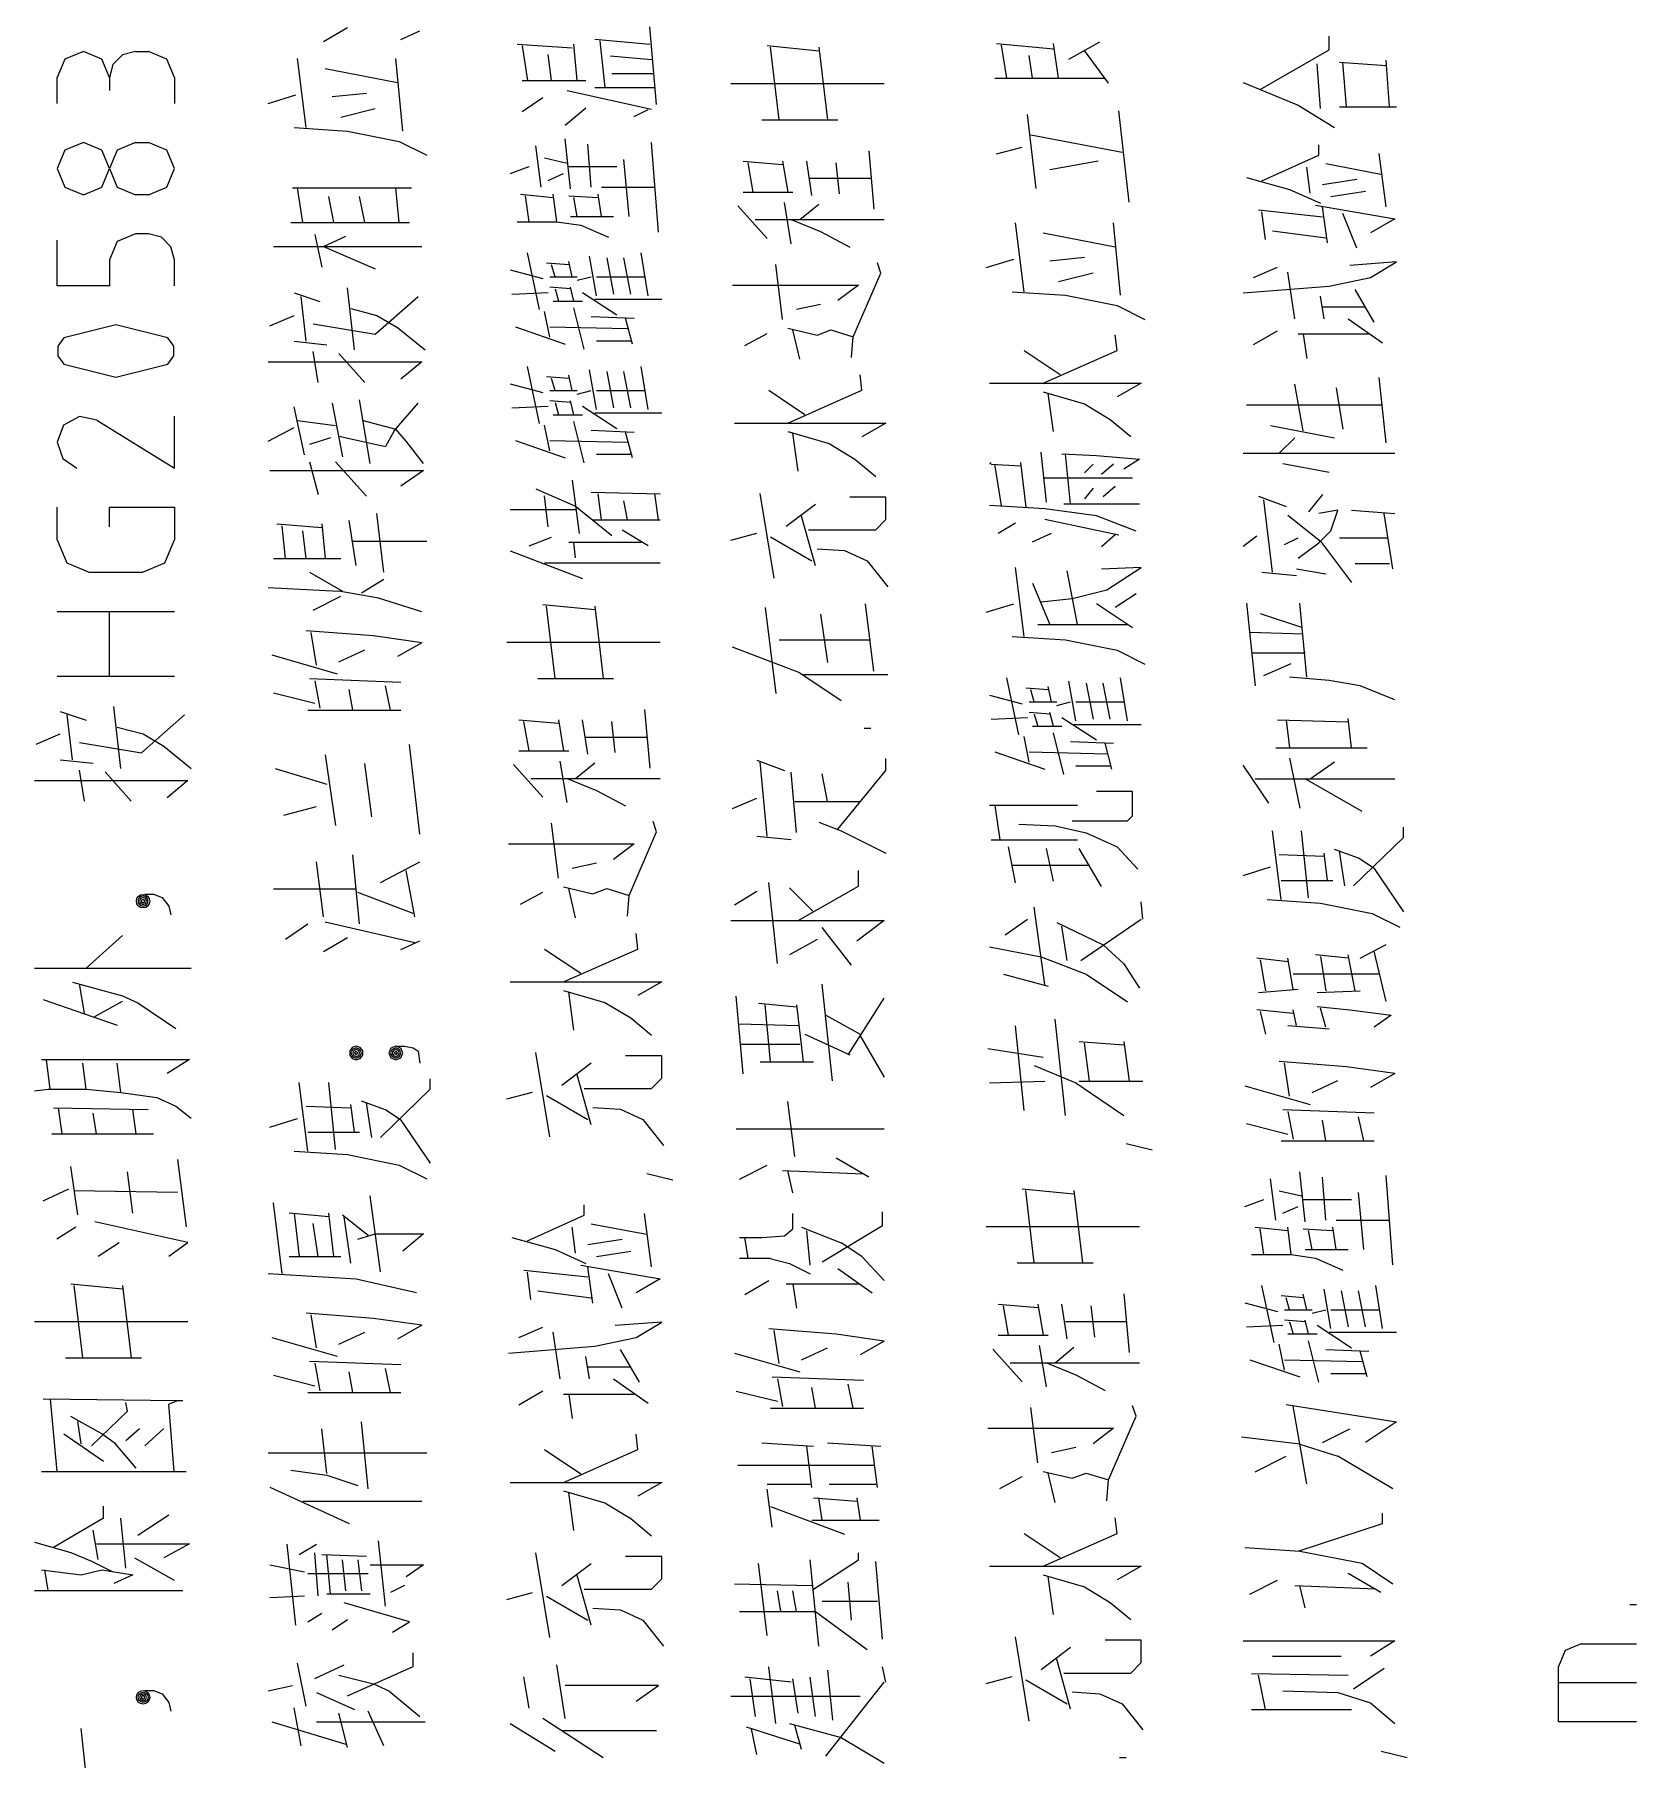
# Model space of a CAD drawing. Header units: millimetres. Extents: x 0 to 829, y 0 to 586.
# Drawn here: x 328.01 to 371.33, y 440.93 to 487.57 of the extents above; entities that cross this region are included whole.
import ezdxf

# ---------------------------------------------------------------- set-up
doc = ezdxf.new("R2010")
doc.units = ezdxf.units.MM

msp = doc.modelspace()

# ---------------------------------------------------------------- linework, layer by layer
at = {"color": 0, "lineweight": 0}
for points in [[(335.823278, 487.387194), (336.475917, 487.761139)], [(337.918778, 487.436583), (338.433833, 487.669417)], [(344.833222, 485.67975), (344.64625, 487.778778)], [(363.022444, 487.157889), (363.022444, 487.528306)], [(330.034194, 486.41), (329.829583, 486.907417), (329.332167, 487.115556), (328.831222, 486.907417), (328.626611, 486.41)], [(330.73975, 487.115556), (330.386972, 487.020306), (330.129444, 486.762778), (330.034194, 486.41)], [(330.73975, 487.115556), (331.092528, 487.115556)], [(331.794556, 486.41), (331.589944, 486.907417), (331.092528, 487.115556)], [(341.0585, 487.313111), (342.55075, 487.217861)], [(341.199611, 487.263722), (341.337194, 486.332389)], [(341.989833, 486.332389), (341.898111, 487.030889)], [(342.688333, 486.332389), (342.596611, 487.313111)], [(343.157528, 487.450694), (344.64625, 487.313111)], [(343.295111, 487.404833), (343.436222, 486.145417)], [(344.692111, 486.893306), (343.573806, 486.985028)], [(347.82125, 487.274306), (349.21825, 487.136722)], [(348.145806, 485.270528), (347.912972, 487.228444)], [(349.21825, 487.228444), (349.451083, 485.270528)], [(354.023083, 487.327222), (355.561194, 487.186111)], [(354.301778, 486.395889), (354.160667, 487.281361)], [(355.000278, 486.395889), (354.908556, 487.002667)], [(355.698778, 486.395889), (355.561194, 487.327222)], [(355.981, 486.907417), (356.817083, 487.373083)], [(357.053444, 486.254778), (356.400806, 487.14025)], [(361.15625, 486.085444), (363.022444, 487.157889)], [(335.357611, 485.058861), (335.124778, 486.921528)], [(337.827056, 486.268889), (335.869139, 486.642833)], [(337.968167, 484.963611), (337.781194, 486.921528)], [(343.623194, 486.519361), (344.7415, 486.519361)], [(362.789611, 485.570389), (362.694361, 486.783944)], [(363.301139, 486.829806), (364.560556, 486.738083)], [(363.488111, 485.619778), (363.392861, 486.829806)], [(364.652278, 485.619778), (364.560556, 486.875667)], [(328.626611, 485.707972), (328.626611, 486.41)], [(330.034194, 486.41), (330.034194, 486.057222)], [(331.794556, 486.41), (331.794556, 485.707972)], [(341.199611, 486.332389), (342.921167, 486.332389)], [(344.692111, 485.542167), (342.409639, 486.053694)], [(343.157528, 486.145417), (344.787361, 486.145417)], [(346.840528, 486.25125), (350.989194, 486.25125)], [(353.977222, 486.395889), (356.958194, 486.395889)], [(360.690583, 486.272417), (362.182833, 485.665639)], [(334.331028, 485.7115), (335.078917, 485.944333)], [(336.056111, 485.898472), (336.987444, 485.990194)], [(341.199611, 485.492778), (341.757, 485.866722)], [(342.363778, 485.122361), (342.921167, 485.588028)], [(362.182833, 485.665639), (363.160028, 485.058861)], [(363.301139, 485.619778), (364.83925, 485.619778)], [(364.560556, 485.619778), (364.652278, 485.619778)], [(336.288944, 485.337556), (337.220278, 485.570389)], [(344.226444, 485.355194), (344.600389, 485.542167)], [(347.680139, 485.270528), (349.729778, 485.270528)], [(355.095528, 483.411389), (354.862694, 485.415167)], [(357.610833, 483.040972), (357.332139, 485.510417)], [(335.029528, 485.058861), (336.475917, 484.963611), (337.872917, 484.684917), (338.620806, 484.3145)], [(342.504889, 483.397278), (342.363778, 484.748417)], [(344.879083, 482.233111), (344.692111, 484.656694)], [(354.954417, 484.857778), (357.423861, 484.392111)], [(330.73975, 484.649639), (330.242333, 484.445028), (330.034194, 483.947611), (330.242333, 483.446667), (330.73975, 483.242056)], [(330.73975, 484.649639), (331.092528, 484.649639)], [(331.092528, 483.242056), (331.589944, 483.446667), (331.794556, 483.947611), (331.589944, 484.445028), (331.092528, 484.649639)], [(341.711139, 483.443139), (341.570028, 484.561444)], [(341.802861, 484.236889), (342.409639, 484.095778)], [(343.062278, 483.443139), (342.970556, 484.607306)], [(344.088861, 482.652917), (343.94775, 484.191028)], [(350.569389, 484.430917), (350.7105, 482.846944)], [(354.023083, 484.34625), (354.721583, 484.529694)], [(361.202111, 483.616), (362.740222, 484.3145), (362.740222, 484.593194)], [(364.560556, 482.913972), (364.373583, 484.360361)], [(340.871528, 483.817083), (341.386583, 484.004056)], [(341.898111, 483.630111), (342.317917, 483.817083)], [(342.4555, 484.004056), (343.760778, 484.004056)], [(347.168611, 484.152222), (348.241056, 484.0605)], [(347.447306, 483.312611), (347.306194, 484.106361)], [(348.241056, 484.152222), (348.378639, 483.312611)], [(349.031278, 483.220889), (348.893694, 484.152222)], [(349.779167, 483.26675), (349.683917, 484.106361)], [(355.465944, 483.926444), (356.771222, 484.159278)], [(362.507389, 483.287917), (362.415667, 483.986417)], [(362.927194, 484.081667), (364.419444, 483.799444)], [(334.983667, 483.429028), (338.201, 483.429028)], [(335.262361, 482.494167), (335.124778, 483.429028)], [(337.872917, 482.494167), (337.781194, 483.429028)], [(341.15375, 483.256167), (342.035694, 483.164444)], [(342.130944, 482.511806), (342.035694, 483.256167)], [(343.340972, 482.652917), (343.24925, 483.256167)], [(343.340972, 483.443139), (344.787361, 483.443139)], [(347.168611, 483.312611), (348.51975, 483.312611)], [(348.985417, 483.686556), (350.61525, 483.686556)], [(360.785833, 483.707722), (361.95, 483.383167), (362.789611, 483.009222)], [(362.835472, 483.52075), (363.766806, 483.661861)], [(363.068306, 483.196194), (363.999639, 483.333778)], [(331.092528, 483.242056), (330.73975, 483.242056)], [(336.101972, 482.494167), (335.964389, 483.192667)], [(336.941583, 482.494167), (336.800472, 483.192667)], [(341.386583, 482.511806), (341.291333, 483.210306)], [(342.4555, 483.210306), (343.24925, 483.164444)], [(342.688333, 482.652917), (342.596611, 483.164444)], [(347.0275, 482.942194), (347.82125, 482.056722)], [(348.473889, 481.915611), (348.286917, 483.033917)], [(348.706722, 482.56825), (349.21825, 482.988056)], [(362.835472, 482.635278), (361.110389, 482.82225)], [(362.6485, 482.963361), (364.793389, 482.589417), (364.14075, 482.215472)], [(362.973056, 481.936778), (362.835472, 482.913972)], [(334.937806, 482.494167), (338.151611, 482.494167)], [(341.0585, 482.511806), (342.130944, 482.511806), (342.783583, 482.420083), (343.527944, 482.092)], [(342.504889, 482.652917), (343.669056, 482.652917)], [(347.493167, 482.56825), (350.989194, 482.56825)], [(348.473889, 482.56825), (349.264111, 482.243694), (350.057861, 481.823889)], [(354.767444, 480.617389), (354.534611, 482.480056)], [(357.378, 480.522139), (357.191028, 482.480056)], [(361.297361, 482.0285), (361.202111, 482.776389)], [(363.766806, 481.795667), (363.392861, 482.730528)], [(330.034194, 481.481694), (330.034194, 480.776139), (328.626611, 480.776139), (328.626611, 482.010861)], [(330.73975, 482.183722), (330.242333, 481.979111), (330.034194, 481.481694)], [(331.092528, 482.183722), (330.73975, 482.183722)], [(331.794556, 481.481694), (331.699306, 481.834472), (331.441778, 482.092), (331.092528, 482.183722)], [(335.590444, 482.169611), (335.777417, 481.284139)], [(335.823278, 481.841528), (336.430056, 482.12375)], [(357.236889, 481.827417), (355.2825, 482.201361)], [(361.484333, 482.261333), (362.927194, 482.077889)], [(331.794556, 480.776139), (331.794556, 481.481694)], [(334.472139, 481.841528), (338.479694, 481.841528)], [(335.823278, 481.841528), (337.220278, 481.238278)], [(341.665278, 480.134083), (341.337194, 481.672194)], [(342.4555, 481.347639), (341.85225, 481.3935)], [(342.55075, 481.019556), (342.4555, 481.439361)], [(343.203389, 480.508028), (343.016417, 481.580472)], [(343.482083, 481.534611), (343.669056, 480.553889)], [(344.134722, 480.553889), (343.94775, 481.534611)], [(344.600389, 480.508028), (344.413417, 481.672194)], [(350.897472, 481.121861), (350.802222, 481.404083)], [(353.744389, 481.270028), (354.48875, 481.502861)], [(355.465944, 481.457), (356.400806, 481.548722)], [(360.690583, 480.585639), (363.022444, 480.772611), (364.14075, 481.005444), (364.83925, 481.42525), (363.579833, 481.33)], [(340.871528, 481.206528), (341.757, 480.973694)], [(341.943972, 481.019556), (342.688333, 481.019556)], [(342.085083, 481.019556), (341.989833, 481.347639)], [(342.688333, 480.927833), (343.062278, 481.019556)], [(343.203389, 481.019556), (344.508667, 481.019556)], [(348.241056, 479.865972), (348.054083, 481.358222)], [(350.103722, 478.839389), (350.149583, 479.400306), (350.897472, 481.121861)], [(355.698778, 480.896083), (356.633639, 481.128917)], [(360.969278, 481.005444), (361.621917, 481.284139)], [(362.087583, 479.887139), (361.904139, 481.143028)], [(335.029528, 480.585639), (335.728028, 480.352806)], [(335.357611, 479.280361), (335.2165, 480.490389)], [(335.544583, 479.746028), (337.220278, 479.467333), (338.384444, 480.490389)], [(336.662889, 479.047528), (336.475917, 480.723222)], [(340.917389, 480.553889), (341.898111, 480.59975)], [(342.504889, 480.695), (341.943972, 480.740861)], [(342.085083, 480.695), (342.176806, 480.366917)], [(342.596611, 480.366917), (342.504889, 480.740861)], [(342.829444, 480.59975), (343.760778, 479.9965)], [(346.886389, 480.797306), (350.290694, 480.797306), (349.729778, 480.3775)], [(354.442889, 480.617389), (355.88575, 480.522139), (357.286278, 480.243444), (358.030639, 479.8695)], [(362.881333, 479.887139), (362.789611, 480.493917)], [(364.232472, 479.791889), (363.720944, 480.677361)], [(336.567639, 480.165833), (337.266139, 479.978861), (337.827056, 479.654306), (338.571417, 479.047528)], [(341.943972, 479.389722), (341.802861, 480.088222)], [(342.035694, 480.366917), (342.829444, 480.366917)], [(342.875306, 479.061639), (342.596611, 480.179944)], [(343.157528, 480.416306), (344.974333, 480.416306)], [(348.611472, 480.144667), (349.264111, 480.285778)], [(362.835472, 480.211694), (363.999639, 480.211694)], [(331.618167, 479.368556), (330.210583, 479.724861), (328.803, 479.368556)], [(334.376889, 479.700167), (335.029528, 479.978861)], [(341.012639, 479.668417), (342.363778, 479.20275)], [(341.943972, 479.668417), (344.043, 479.622556)], [(343.062278, 479.947111), (344.226444, 479.90125)], [(344.180583, 479.20275), (343.993611, 479.90125)], [(348.378639, 479.633139), (349.172389, 479.446167), (349.542806, 479.587278), (350.149583, 479.400306)], [(348.706722, 478.793528), (348.51975, 479.587278)], [(360.969278, 479.188639), (361.621917, 479.559056)], [(363.533972, 479.887139), (364.465306, 479.2345)], [(328.803, 479.368556), (328.64425, 479.149833), (328.64425, 478.881722), (328.803, 478.663)], [(331.618167, 478.663), (331.776917, 478.881722), (331.776917, 479.149833), (331.618167, 479.368556)], [(335.029528, 479.280361), (335.915, 479.185111)], [(343.203389, 479.294472), (344.134722, 479.294472)], [(347.214472, 479.167472), (347.82125, 479.492028)], [(355.2825, 478.147944), (357.286278, 479.033417), (357.236889, 479.449694)], [(364.091361, 479.467333), (362.182833, 479.467333)], [(362.320417, 479.467333), (362.415667, 478.814694)], [(328.803, 478.663), (330.210583, 478.310222), (331.618167, 478.663)], [(334.331028, 478.719444), (338.479694, 478.719444), (337.918778, 478.253778)], [(335.682167, 478.162056), (335.544583, 479.001667)], [(336.941583, 478.162056), (336.243083, 478.952278)], [(341.665278, 477.057861), (341.337194, 478.595972)], [(344.600389, 477.431806), (344.413417, 478.595972)], [(354.767444, 479.033417), (355.748167, 478.380778)], [(340.871528, 478.130306), (341.757, 477.897472)], [(342.4555, 478.271417), (341.85225, 478.317278)], [(342.085083, 477.943333), (341.989833, 478.271417)], [(342.55075, 477.943333), (342.4555, 478.363139)], [(343.203389, 477.431806), (343.016417, 478.50425)], [(343.482083, 478.458389), (343.669056, 477.477667)], [(344.134722, 477.477667), (343.94775, 478.458389)], [(348.378639, 477.068444), (350.382417, 477.953917), (350.336556, 478.373722)], [(353.836111, 478.147944), (357.938917, 478.147944), (357.286278, 477.774)], [(364.560556, 476.532222), (364.373583, 478.303167)], [(337.082694, 475.971306), (336.800472, 477.696389)], [(341.943972, 477.943333), (342.688333, 477.943333)], [(342.504889, 477.618778), (341.943972, 477.664639)], [(342.596611, 477.290694), (342.504889, 477.664639)], [(342.688333, 477.851611), (343.062278, 477.943333)], [(343.203389, 477.943333), (344.508667, 477.943333)], [(347.867111, 477.953917), (348.844306, 477.301278)], [(355.2825, 477.915111), (356.400806, 477.587028), (357.099306, 477.167222), (357.656694, 476.701556)], [(355.561194, 476.842667), (355.420083, 477.865722)], [(362.320417, 476.856778), (362.087583, 478.116194)], [(363.205889, 478.020944), (363.392861, 476.902639)], [(329.699056, 477.149583), (329.222806, 477.248361), (328.795944, 477.012), (328.626611, 476.549861)], [(329.699056, 477.149583), (331.794556, 475.847833), (331.794556, 477.255417)], [(335.31175, 476.204139), (335.029528, 477.509417)], [(336.056111, 477.601139), (336.334806, 476.158278)], [(337.735333, 476.856778), (338.384444, 477.601139)], [(340.917389, 477.477667), (341.898111, 477.523528)], [(342.035694, 477.290694), (342.829444, 477.290694)], [(342.085083, 477.618778), (342.176806, 477.290694)], [(342.829444, 477.523528), (343.760778, 476.920278)], [(343.157528, 477.340083), (344.974333, 477.340083)], [(364.465306, 477.555278), (360.785833, 477.555278)], [(334.331028, 476.578083), (335.029528, 476.9485)], [(335.124778, 477.135472), (336.147833, 476.997889)], [(336.895722, 477.135472), (337.781194, 476.902639)], [(337.735333, 476.856778), (337.498972, 476.436972)], [(338.525556, 475.971306), (338.059889, 476.578083), (337.781194, 476.902639)], [(341.943972, 476.3135), (341.802861, 477.012)], [(342.875306, 475.988944), (342.596611, 477.10725)], [(343.062278, 476.874417), (344.226444, 476.825028)], [(344.180583, 476.126528), (343.993611, 476.825028)], [(346.935778, 477.068444), (351.035056, 477.068444), (350.382417, 476.6945)], [(348.378639, 476.835611), (349.496944, 476.511056), (350.195444, 476.09125), (350.756361, 475.625583)], [(348.657333, 475.763167), (348.51975, 476.78975)], [(361.434944, 476.997889), (363.160028, 476.669806)], [(328.626611, 476.549861), (328.77125, 476.108889), (329.155778, 475.847833)], [(336.01025, 476.669806), (335.449333, 476.482833)], [(336.243083, 476.715667), (337.498972, 476.436972)], [(341.012639, 476.592194), (342.363778, 476.126528)], [(341.943972, 476.592194), (344.043, 476.546333)], [(355.374222, 474.930611), (355.233111, 476.28175)], [(362.087583, 476.669806), (361.671306, 476.25)], [(335.449333, 476.017167), (335.682167, 475.131694)], [(336.987444, 475.085833), (336.147833, 476.017167)], [(343.203389, 476.221778), (344.134722, 476.221778)], [(353.836111, 475.957194), (353.881972, 476.003056)], [(353.881972, 475.957194), (354.675722, 475.907806)], [(354.160667, 474.838889), (353.977222, 475.957194)], [(354.675722, 476.003056), (354.813306, 474.7895)], [(355.794028, 476.235889), (356.725361, 476.190028), (357.889528, 476.094778), (357.469722, 475.816083)], [(356.026861, 474.88475), (355.88575, 476.235889)], [(356.400806, 475.724361), (356.633639, 475.957194)], [(357.191028, 475.957194), (356.866472, 475.674972)], [(360.690583, 476.25), (364.793389, 476.25)], [(361.763028, 475.971306), (363.022444, 475.738472)], [(334.376889, 475.784333), (338.525556, 475.784333), (337.918778, 475.364528)], [(342.55075, 475.51975), (342.737722, 474.076889)], [(355.2825, 475.58325), (357.702556, 475.58325)], [(357.236889, 475.350417), (356.912333, 475.071722)], [(341.570028, 475.286917), (342.642472, 474.82125), (343.623194, 474.031028)], [(341.898111, 474.263861), (341.802861, 475.103472)], [(343.062278, 475.195194), (344.928472, 475.149333)], [(343.340972, 474.450833), (343.24925, 475.149333)], [(344.043, 474.450833), (343.94775, 474.962361)], [(344.879083, 474.450833), (344.787361, 475.149333)], [(348.008222, 472.873917), (347.634278, 475.159917)], [(348.332778, 474.274444), (349.126528, 474.877694)], [(350.756361, 474.179194), (351.035056, 474.457889), (351.035056, 475.064667), (350.057861, 475.064667)], [(355.839889, 474.88475), (357.889528, 474.88475)], [(356.633639, 475.304556), (356.400806, 475.022333)], [(361.110389, 475.085833), (361.85475, 474.807139)], [(361.484333, 473.036194), (361.2515, 474.994111)], [(362.835472, 475.131694), (362.461528, 474.666028)], [(328.626611, 473.911083), (328.626611, 474.7895)], [(330.034194, 474.263861), (330.034194, 474.7895), (331.794556, 474.7895), (331.794556, 473.911083)], [(336.70875, 473.219639), (336.521778, 474.433194)], [(337.453111, 473.036194), (337.266139, 474.620167)], [(340.871528, 474.729528), (342.642472, 474.729528)], [(343.108139, 474.450833), (344.928472, 474.450833)], [(349.126528, 473.202), (348.752583, 474.553139)], [(357.797806, 474.140389), (356.725361, 474.556667), (355.328361, 474.743639), (353.836111, 474.838889)], [(355.328361, 474.464944), (357.332139, 474.045139)], [(361.904139, 474.574306), (362.789611, 473.875806), (363.625694, 472.7575)], [(362.740222, 473.826417), (363.068306, 474.1545), (363.255278, 474.711889), (362.740222, 474.620167)], [(363.625694, 474.711889), (364.793389, 474.620167)], [(364.744, 473.127917), (364.511167, 474.620167)], [(334.563861, 474.341472), (335.777417, 474.246222)], [(334.796694, 473.406611), (334.704972, 474.292083)], [(335.357611, 473.406611), (335.262361, 474.1545)], [(335.777417, 474.341472), (335.869139, 473.406611)], [(341.386583, 473.748806), (341.989833, 473.981639)], [(344.600389, 473.748806), (343.901889, 474.168611)], [(346.840528, 473.9005), (347.539028, 474.087472)], [(347.912972, 473.992222), (349.031278, 473.339583)], [(348.939556, 474.179194), (350.756361, 474.179194)], [(354.068944, 474.091), (354.534611, 474.373222)], [(355.000278, 473.858167), (355.515333, 474.091)], [(357.236889, 474.045139), (356.866472, 473.720583)], [(360.690583, 473.734694), (361.064528, 474.013389)], [(361.808889, 473.780556), (362.182833, 473.967528)], [(363.301139, 473.967528), (364.606417, 473.967528)], [(328.626611, 473.911083), (328.884139, 473.286667), (329.505028, 473.029139)], [(330.916139, 473.029139), (331.537028, 473.286667), (331.794556, 473.911083)], [(336.6135, 473.872278), (338.620806, 473.872278)], [(340.871528, 473.611222), (342.829444, 472.863333)], [(342.4555, 473.844056), (344.413417, 473.844056)], [(342.642472, 473.42425), (342.596611, 473.844056)], [(349.172389, 473.667667), (349.91675, 473.621806), (350.523528, 473.339583), (351.080917, 472.641083)], [(362.182833, 473.410139), (362.740222, 473.826417)], [(330.916139, 473.029139), (329.505028, 473.029139)], [(334.472139, 473.406611), (336.288944, 473.406611)], [(335.449333, 473.036194), (336.334806, 472.521139)], [(341.802861, 473.283139), (344.928472, 473.283139)], [(354.767444, 471.297), (354.534611, 473.159667)], [(355.233111, 472.228333), (356.072722, 472.320056), (357.004056, 472.552889), (357.938917, 473.159667), (356.866472, 473.113806)], [(356.213833, 471.621556), (355.931611, 473.067944)], [(361.202111, 473.036194), (362.136972, 472.940944)], [(362.136972, 473.127917), (362.927194, 472.990333)], [(363.720944, 473.269028), (364.652278, 473.269028)], [(334.331028, 472.616389), (336.243083, 472.521139)], [(336.849861, 472.475278), (337.453111, 472.849222)], [(355.000278, 472.739861), (355.465944, 471.621556)], [(335.544583, 472.009611), (336.288944, 472.383556)], [(338.479694, 471.96375), (337.315528, 472.334167), (336.243083, 472.521139)], [(341.757, 472.164833), (343.157528, 472.02725)], [(342.085083, 470.161056), (341.85225, 472.118972)], [(343.157528, 472.118972), (343.390361, 470.161056)], [(347.771861, 472.083694), (348.054083, 469.751833)], [(350.7105, 470.358611), (350.477667, 472.175417)], [(353.744389, 471.949639), (354.48875, 472.182472)], [(357.702556, 471.529833), (356.725361, 472.182472)], [(357.236889, 472.087222), (357.797806, 472.461167)], [(360.785833, 472.196583), (361.018667, 469.959972)], [(362.415667, 470.192806), (362.228694, 472.196583)], [(328.626611, 471.974333), (331.794556, 471.974333)], [(330.034194, 470.213972), (330.034194, 471.974333)], [(349.264111, 471.896722), (349.451083, 470.591444)], [(355.141389, 471.621556), (357.564972, 471.621556)], [(361.15625, 471.917889), (362.274556, 471.543944)], [(338.479694, 471.124139), (337.174417, 471.311111), (335.357611, 471.448694)], [(335.636306, 470.517361), (335.495194, 471.402833)], [(340.779806, 471.141778), (344.928472, 471.141778)], [(350.61525, 471.198222), (348.145806, 471.198222)], [(354.442889, 471.297), (355.88575, 471.20175), (357.286278, 470.923056), (358.030639, 470.549111)], [(362.320417, 471.356972), (360.877556, 471.402833)], [(334.426278, 470.799583), (336.197222, 470.284528)], [(336.243083, 470.612611), (336.941583, 470.937167)], [(338.479694, 471.124139), (337.827056, 470.750194)], [(348.706722, 470.31275), (346.886389, 471.01125)], [(362.369806, 470.845444), (360.923417, 470.845444)], [(331.794556, 470.213972), (328.626611, 470.213972)], [(348.706722, 470.31275), (349.825028, 469.564861)], [(348.798444, 470.263361), (351.080917, 470.263361)], [(361.2515, 470.238667), (361.995861, 470.56675)], [(364.793389, 469.586028), (363.858528, 469.959972), (363.022444, 470.101083), (361.95, 470.192806)], [(334.472139, 469.773), (335.590444, 469.494306)], [(337.918778, 470.051694), (335.449333, 470.146944)], [(335.590444, 470.097556), (335.728028, 469.353194)], [(336.6135, 469.307333), (336.521778, 469.864722)], [(337.640083, 469.307333), (337.498972, 469.959972)], [(341.619417, 470.161056), (343.669056, 470.161056)], [(354.629861, 468.640583), (354.301778, 470.178694)], [(355.420083, 469.850611), (354.813306, 469.896472)], [(355.046139, 469.526056), (354.954417, 469.850611)], [(355.515333, 469.526056), (355.420083, 469.945861)], [(356.167972, 469.011), (355.981, 470.083444)], [(356.446667, 470.037583), (356.633639, 469.060389)], [(357.099306, 469.060389), (356.912333, 470.037583)], [(357.564972, 469.011), (357.378, 470.178694)], [(328.70775, 469.265), (329.409778, 469.032167)], [(330.341111, 467.726889), (330.154139, 469.406111)], [(335.403472, 469.307333), (337.918778, 469.307333)], [(344.508667, 469.321444), (344.64625, 467.737472)], [(353.836111, 469.713028), (354.721583, 469.476667)], [(354.908556, 469.526056), (355.652917, 469.526056)], [(355.652917, 469.430806), (356.026861, 469.526056)], [(356.167972, 469.526056), (357.469722, 469.526056)], [(329.035833, 467.959722), (328.894722, 469.173278)], [(329.222806, 468.425389), (330.8985, 468.146694), (332.066194, 469.173278)], [(330.245861, 468.845194), (330.947889, 468.66175), (331.505278, 468.333667), (332.249639, 467.726889)], [(341.104361, 469.04275), (342.176806, 468.951028)], [(341.386583, 468.203139), (341.245472, 468.996889)], [(342.176806, 469.04275), (342.317917, 468.203139)], [(342.970556, 468.111417), (342.829444, 469.04275)], [(343.714917, 468.157278), (343.623194, 468.996889)], [(350.625833, 468.806389), (350.449444, 468.806389)], [(353.881972, 469.060389), (354.862694, 469.10625)], [(355.465944, 469.197972), (354.908556, 469.243833)], [(355.000278, 468.873417), (355.794028, 468.873417)], [(355.046139, 469.197972), (355.141389, 468.873417)], [(355.561194, 468.873417), (355.465944, 469.243833)], [(355.794028, 469.10625), (356.725361, 468.499472)], [(356.118583, 468.919278), (357.938917, 468.919278)], [(363.533972, 468.982778), (361.621917, 469.028639)], [(361.85475, 469.028639), (361.95, 468.28075)], [(363.625694, 468.28075), (363.533972, 469.0745)], [(328.055111, 468.379528), (328.70775, 468.66175)], [(338.433833, 465.952417), (338.151611, 468.376)], [(342.921167, 468.577083), (344.554528, 468.577083)], [(354.908556, 467.892694), (354.767444, 468.591194)], [(355.839889, 467.568139), (355.561194, 468.686444)], [(356.026861, 468.453611), (357.191028, 468.40775)], [(357.145167, 467.705722), (356.958194, 468.40775)], [(328.70775, 467.959722), (329.593222, 467.868)], [(335.869139, 468.093778), (336.147833, 466.18525)], [(337.128556, 466.418083), (336.941583, 467.860944)], [(341.104361, 468.203139), (342.4555, 468.203139)], [(342.409639, 466.806139), (342.222667, 467.924444)], [(342.642472, 467.458778), (343.157528, 467.878583)], [(347.539028, 467.949139), (348.286917, 467.670444)], [(347.82125, 465.8995), (347.634278, 467.903278)], [(349.729778, 466.086472), (351.035056, 467.670444), (351.035056, 467.998528)], [(353.977222, 468.174917), (355.328361, 467.705722)], [(354.908556, 468.174917), (357.004056, 468.125528)], [(361.576056, 468.28075), (364.0455, 468.28075)], [(361.95, 468.002056), (362.228694, 466.650917)], [(362.507389, 467.444667), (363.160028, 467.910333)], [(328.00925, 467.402333), (332.157917, 467.402333), (331.597, 466.936667)], [(329.360389, 466.841417), (329.222806, 467.681028)], [(330.619806, 466.841417), (329.921306, 467.635167)], [(334.518, 467.723361), (335.915, 467.303556)], [(340.966778, 467.832722), (341.757, 466.94725)], [(341.432444, 467.458778), (344.928472, 467.458778)], [(342.409639, 467.458778), (343.203389, 467.134222), (343.993611, 466.714417)], [(348.611472, 465.99475), (348.473889, 467.624583)], [(349.451083, 466.830833), (349.309972, 467.578722)], [(356.167972, 467.800972), (357.099306, 467.800972)], [(361.389083, 466.792028), (360.690583, 467.815083)], [(361.018667, 467.444667), (364.793389, 467.444667)], [(363.907917, 466.559194), (362.369806, 467.444667)], [(356.072722, 466.308722), (357.564972, 466.308722), (357.702556, 466.449833), (357.702556, 467.102472), (356.725361, 467.102472)], [(334.750833, 466.463944), (335.636306, 466.696778)], [(346.886389, 466.643861), (347.539028, 466.926083)], [(348.565611, 466.830833), (350.336556, 466.830833)], [(356.213833, 466.728528), (353.836111, 466.728528)], [(353.977222, 466.728528), (354.114806, 465.797194)], [(342.176806, 464.7565), (341.989833, 466.24875)], [(344.043, 463.729917), (344.088861, 464.290833), (344.833222, 466.015917)], [(344.833222, 466.015917), (344.7415, 466.294611)], [(349.21825, 466.273444), (349.825028, 466.040611), (351.035056, 465.433833)], [(354.629861, 466.217), (355.607056, 466.171139), (356.446667, 465.984167), (357.286278, 465.610222), (357.843667, 465.003444)], [(361.717167, 464.181472), (361.484333, 466.044139)], [(362.461528, 464.227333), (362.274556, 466.044139)], [(363.675083, 464.555417), (365.026222, 465.857167), (365.026222, 466.139389)], [(340.825667, 465.687833), (344.226444, 465.687833), (343.669056, 465.268028)], [(347.539028, 465.8995), (348.473889, 465.807778)], [(353.881972, 465.797194), (356.213833, 465.797194)], [(354.534611, 464.633028), (354.347639, 465.610222)], [(355.561194, 464.678889), (355.374222, 465.564361)], [(356.866472, 464.537778), (356.259694, 465.564361)], [(364.232472, 465.021083), (363.812667, 465.299778), (363.160028, 465.532611)], [(335.823278, 463.715806), (335.636306, 465.204528)], [(336.800472, 463.528833), (336.6135, 465.3915)], [(337.361389, 464.647139), (338.433833, 465.204528)], [(342.55075, 465.035194), (343.203389, 465.176306)], [(356.538389, 465.098694), (354.442889, 465.098694)], [(360.690583, 464.834111), (361.434944, 465.066944)], [(362.881333, 465.345639), (361.671306, 465.3915)], [(362.973056, 464.693), (362.881333, 465.440889)], [(363.44225, 464.555417), (363.301139, 465.48675)], [(338.292722, 463.715806), (338.059889, 464.971694)], [(348.099944, 462.452861), (347.867111, 464.640083)], [(348.657333, 463.617028), (350.290694, 464.548361), (350.290694, 464.968167)], [(361.717167, 464.693), (363.114167, 464.693)], [(364.232472, 465.021083), (365.026222, 463.853389)], [(330.99375, 464.326111), (331.226583, 464.326111), (331.459417, 464.234389), (331.646389, 464.001556), (331.69225, 463.765194)], [(336.70875, 464.460167), (334.472139, 464.460167)], [(338.246861, 463.807528), (336.754611, 464.368444)], [(341.15375, 464.058), (341.757, 464.382556)], [(342.317917, 464.523667), (343.108139, 464.336694), (343.482083, 464.477806), (344.088861, 464.290833)], [(342.642472, 463.684056), (342.4555, 464.477806)], [(346.935778, 464.036833), (347.539028, 464.40725)], [(348.4245, 464.5025), (349.077139, 463.849861)], [(361.343222, 464.181472), (362.789611, 464.086222), (364.186611, 463.807528), (364.930972, 463.437111)], [(355.328361, 461.881361), (355.046139, 463.980389)], [(357.984778, 463.652306), (357.938917, 464.117972)], [(329.409778, 462.322333), (330.386972, 463.207806)], [(334.796694, 463.109028), (335.403472, 463.528833)], [(338.292722, 463.013778), (335.869139, 463.574694)], [(342.317917, 461.958972), (344.321694, 462.844444), (344.275833, 463.26425)], [(346.840528, 463.617028), (350.989194, 463.617028), (350.244833, 463.056111)], [(350.103722, 462.403472), (349.309972, 463.430056)], [(354.255917, 463.2325), (354.862694, 463.652306)], [(355.652917, 463.560583), (356.912333, 462.953806)], [(355.931611, 462.534), (355.794028, 463.465333)], [(356.305556, 462.534), (357.938917, 463.652306)], [(335.823278, 462.780944), (336.475917, 463.154889)], [(337.918778, 462.830333), (338.433833, 463.063167)], [(341.802861, 462.844444), (342.783583, 462.191806)], [(349.172389, 463.101972), (348.4245, 462.685694)], [(353.836111, 462.907944), (355.233111, 462.62925), (356.446667, 462.160056), (357.564972, 461.415694)], [(356.912333, 462.953806), (357.469722, 462.442278), (357.889528, 461.789639)], [(363.858528, 462.5975), (364.560556, 462.967917)], [(364.560556, 461.429806), (364.232472, 462.784472)], [(328.00925, 462.322333), (332.249639, 462.322333)], [(361.904139, 462.50225), (361.064528, 462.5975)], [(361.15625, 462.551639), (361.297361, 461.712028)], [(362.041722, 461.757889), (361.904139, 462.5975)], [(363.533972, 462.5975), (362.6485, 462.689222)], [(362.789611, 462.643361), (362.927194, 461.712028)], [(363.720944, 461.712028), (363.533972, 462.689222)], [(329.035833, 461.948389), (330.386972, 461.577972), (330.806778, 461.391), (331.829833, 460.6925)], [(329.360389, 461.108778), (329.222806, 461.902528)], [(340.871528, 461.958972), (344.974333, 461.958972), (344.321694, 461.588556)], [(349.592194, 459.281389), (349.309972, 461.891944)], [(354.210056, 462.160056), (355.420083, 461.8355)], [(362.041722, 462.177694), (364.373583, 462.177694)], [(328.242083, 461.482722), (330.245861, 460.784222)], [(329.642611, 461.017056), (330.386972, 461.436861)], [(342.317917, 461.726139), (343.436222, 461.401583), (344.134722, 460.981778), (344.692111, 460.516111)], [(342.596611, 460.653694), (342.4555, 461.680278)], [(347.168611, 459.468361), (346.981639, 461.567389)], [(347.588417, 461.380417), (348.611472, 461.285167)], [(347.912972, 459.796444), (347.771861, 461.331028)], [(348.611472, 461.331028), (348.798444, 459.796444)], [(350.012, 459.979889), (350.989194, 461.518)], [(361.110389, 461.666167), (362.182833, 461.757889)], [(362.694361, 461.666167), (363.858528, 461.712028)], [(349.405222, 461.052333), (350.336556, 460.540806)], [(355.88575, 458.339472), (355.607056, 460.950028)], [(362.041722, 461.10525), (361.064528, 461.196972)], [(361.15625, 461.151111), (361.297361, 460.544333)], [(362.136972, 460.780694), (362.041722, 461.196972)], [(362.694361, 461.292222), (363.579833, 461.196972), (364.698139, 461.059389), (364.232472, 460.731306)], [(362.927194, 460.731306), (362.789611, 461.246361)], [(347.073361, 460.8195), (348.657333, 460.773639)], [(348.844306, 460.540806), (350.057861, 459.979889)], [(350.336556, 460.494944), (350.989194, 459.376639)], [(354.767444, 458.480583), (354.534611, 460.763056)], [(361.904139, 460.780694), (363.022444, 460.685444)], [(336.70875, 460.219778), (336.599389, 460.1845), (336.532361, 460.08925), (336.532361, 459.976361), (336.599389, 459.881111), (336.70875, 459.845833)], [(336.70875, 460.173917), (336.609972, 460.131583), (336.567639, 460.032806), (336.609972, 459.934028), (336.70875, 459.891694)], [(336.70875, 459.845833), (336.818111, 459.881111), (336.885139, 459.976361), (336.885139, 460.08925), (336.818111, 460.1845), (336.70875, 460.219778)], [(336.70875, 459.891694), (336.807528, 459.934028), (336.849861, 460.032806), (336.807528, 460.131583), (336.70875, 460.173917)], [(337.781194, 460.219778), (338.014028, 460.219778)], [(338.014028, 460.219778), (338.246861, 460.173917)], [(338.246861, 460.173917), (338.384444, 460.078667)], [(338.384444, 460.078667), (338.433833, 459.754111)], [(341.943972, 457.764444), (341.570028, 460.050444)], [(344.692111, 459.069722), (344.974333, 459.348417), (344.974333, 459.955194), (343.993611, 459.955194)], [(348.706722, 460.262111), (347.12275, 460.262111)], [(353.79025, 460.156278), (355.2825, 459.923444)], [(356.259694, 460.34325), (357.469722, 460.251528)], [(356.538389, 459.270806), (356.400806, 460.297389)], [(357.469722, 460.34325), (357.610833, 459.270806)], [(328.196222, 459.852889), (332.203778, 459.852889), (331.597, 459.478944)], [(328.429056, 459.059139), (328.337333, 459.852889)], [(329.409778, 459.059139), (329.314528, 459.757639)], [(330.341111, 458.967417), (330.245861, 459.757639)], [(342.272056, 459.164972), (343.062278, 459.768222)], [(347.634278, 459.796444), (349.077139, 459.796444)], [(355.046139, 459.690611), (356.167972, 459.224944), (357.469722, 458.339472)], [(364.793389, 459.475417), (363.488111, 459.658861), (361.671306, 459.799972)], [(361.95, 458.868639), (361.808889, 459.754111)], [(364.793389, 459.475417), (364.14075, 459.101472)], [(328.00925, 459.013278), (328.383194, 459.059139), (329.409778, 459.059139), (330.341111, 458.967417), (331.318306, 458.826306), (331.829833, 458.593472), (332.249639, 458.268917)], [(335.403472, 457.376389), (335.170639, 459.239056)], [(336.147833, 457.42225), (335.964389, 459.239056)], [(337.361389, 457.750333), (338.712528, 459.055611), (338.712528, 459.334306)], [(343.062278, 458.092528), (342.688333, 459.443667)], [(342.875306, 459.069722), (344.692111, 459.069722)], [(353.836111, 459.224944), (355.328361, 459.270806)], [(356.259694, 459.270806), (357.984778, 459.270806)], [(360.736444, 459.147333), (362.507389, 458.635806)], [(362.556778, 458.960361), (363.255278, 459.288444)], [(328.524306, 458.547611), (331.085472, 458.50175)], [(328.757139, 457.849111), (328.661889, 458.547611)], [(336.567639, 458.540556), (335.357611, 458.586417)], [(336.662889, 457.887917), (336.567639, 458.635806)], [(337.918778, 458.216), (337.498972, 458.494694), (336.849861, 458.727528)], [(337.128556, 457.750333), (336.987444, 458.681667)], [(340.779806, 458.791028), (341.478306, 458.978)], [(341.85225, 458.88275), (342.970556, 458.230111)], [(343.108139, 458.558194), (343.856028, 458.512333), (344.459278, 458.230111), (345.020194, 457.531611)], [(348.565611, 457.23175), (348.378639, 458.724)], [(329.688472, 457.849111), (329.593222, 458.4065)], [(330.760917, 457.849111), (330.665667, 458.50175)], [(334.376889, 458.029028), (335.124778, 458.261861)], [(337.918778, 458.216), (338.712528, 457.051833)], [(360.785833, 458.124278), (361.904139, 457.842056)], [(364.232472, 458.402972), (361.763028, 458.494694)], [(361.904139, 458.448833), (362.041722, 457.704472)], [(362.927194, 457.655083), (362.835472, 458.216)], [(363.953778, 457.655083), (363.812667, 458.307722)], [(328.474917, 457.849111), (331.226583, 457.849111)], [(335.403472, 457.887917), (336.800472, 457.887917)], [(350.989194, 457.976111), (346.981639, 457.976111)], [(361.717167, 457.655083), (364.232472, 457.655083)], [(331.879222, 457.150611), (332.112056, 455.330278)], [(335.029528, 457.376389), (336.475917, 457.284667), (337.872917, 457.002444), (338.620806, 456.632028)], [(350.569389, 456.670833), (349.683917, 457.185889)], [(358.231722, 457.404611), (357.529694, 457.577472)], [(329.176944, 455.658361), (328.989972, 456.963639)], [(330.665667, 455.704222), (330.528083, 456.822528)], [(345.267139, 456.59675), (344.565111, 456.769611)], [(347.073361, 456.624972), (347.82125, 456.998917)], [(348.241056, 456.857806), (350.428278, 456.766083)], [(348.51975, 456.254556), (348.378639, 456.857806)], [(362.369806, 455.467861), (362.228694, 456.819)], [(362.927194, 455.513722), (362.835472, 456.677889)], [(364.744, 454.300167), (364.560556, 456.72375)], [(328.242083, 456.032306), (328.940583, 456.356861)], [(329.081694, 456.311), (331.879222, 456.265139)], [(354.721583, 456.360389), (356.118583, 456.222806)], [(355.046139, 454.356611), (354.813306, 456.314528)], [(356.118583, 456.314528), (356.351417, 454.356611)], [(361.576056, 455.513722), (361.434944, 456.632028)], [(361.671306, 456.303944), (362.274556, 456.166361)], [(363.953778, 454.719972), (363.812667, 456.258083)], [(334.704972, 454.067333), (334.472139, 455.979389)], [(337.361389, 454.113194), (337.082694, 456.166361)], [(341.337194, 454.949278), (342.875306, 455.647778), (342.875306, 455.926472)], [(349.309972, 454.388361), (350.943333, 455.369083), (350.943333, 455.7395)], [(360.736444, 455.884139), (361.2515, 456.071111)], [(361.763028, 455.700694), (362.182833, 455.884139)], [(362.320417, 456.071111), (363.625694, 456.071111)], [(328.616028, 455.005722), (329.127556, 455.330278)], [(331.646389, 454.540056), (332.157917, 454.910472), (329.642611, 455.471389)], [(335.964389, 455.605444), (334.891944, 455.697167)], [(335.029528, 455.697167), (335.170639, 454.533)], [(335.682167, 454.533), (335.544583, 455.418472)], [(336.101972, 454.533), (335.964389, 455.697167)], [(337.033306, 455.093917), (336.334806, 455.651306)], [(336.567639, 454.346028), (336.380667, 455.605444)], [(342.642472, 454.621194), (342.55075, 455.319694)], [(343.062278, 455.414944), (344.554528, 455.13625)], [(344.692111, 454.250778), (344.508667, 455.693639)], [(347.073361, 455.041), (347.680139, 455.041), (348.286917, 455.086861), (348.51975, 455.273833), (348.51975, 455.693639)], [(348.752583, 455.319694), (349.825028, 454.899889)], [(353.744389, 455.337333), (357.889528, 455.337333)], [(361.018667, 455.32675), (361.904139, 455.235028)], [(361.2515, 454.582389), (361.15625, 455.280889)], [(361.995861, 454.582389), (361.904139, 455.32675)], [(362.320417, 455.280889), (363.114167, 455.235028)], [(363.205889, 454.719972), (363.114167, 455.32675)], [(363.205889, 455.513722), (364.652278, 455.513722)], [(329.734333, 454.540056), (330.29525, 454.910472)], [(336.754611, 454.998667), (337.220278, 455.139778), (338.525556, 455.139778)], [(338.525556, 455.139778), (337.968167, 454.674111)], [(340.917389, 455.041), (342.085083, 454.716444), (342.921167, 454.3425)], [(342.970556, 454.854028), (343.901889, 454.995139)], [(347.306194, 454.483611), (347.214472, 455.041)], [(348.985417, 454.296639), (348.893694, 455.227972)], [(350.989194, 453.876833), (350.382417, 454.529472), (349.825028, 454.899889)], [(362.556778, 454.719972), (362.461528, 455.235028)], [(334.891944, 454.533), (336.288944, 454.533)], [(343.203389, 454.529472), (344.134722, 454.670583)], [(347.073361, 454.483611), (347.912972, 454.483611)], [(347.867111, 454.483611), (348.4245, 454.3425), (348.985417, 454.063806)], [(354.580472, 454.356611), (356.633639, 454.356611)], [(360.923417, 454.582389), (361.995861, 454.582389), (362.6485, 454.487139), (363.392861, 454.162583)], [(362.369806, 454.719972), (363.533972, 454.719972)], [(334.331028, 454.067333), (336.70875, 453.926222), (338.338583, 453.555806)], [(342.970556, 453.968556), (341.245472, 454.155528)], [(341.432444, 453.365306), (341.337194, 454.109667)], [(342.783583, 454.296639), (344.928472, 453.922694), (344.275833, 453.54875)], [(343.108139, 453.270056), (342.970556, 454.250778)], [(343.901889, 453.132472), (343.527944, 454.063806)], [(347.214472, 453.502889), (347.867111, 453.876833)], [(349.729778, 454.201389), (350.664639, 453.54875)], [(328.989972, 453.792167), (330.386972, 453.654583)], [(329.314528, 451.788389), (329.081694, 453.746306)], [(330.386972, 453.746306), (330.619806, 451.788389)], [(341.619417, 453.598139), (343.062278, 453.411167)], [(350.290694, 453.781583), (348.332778, 453.781583)], [(348.51975, 453.781583), (348.611472, 453.128944)], [(357.469722, 453.520528), (357.610833, 451.936556)], [(361.530194, 452.204667), (361.202111, 453.742778)], [(362.320417, 453.414694), (361.717167, 453.464083)], [(361.95, 453.090139), (361.85475, 453.414694)], [(362.415667, 453.090139), (362.320417, 453.509944)], [(363.068306, 452.578611), (362.881333, 453.647528)], [(363.347, 453.601667), (363.533972, 452.624472)], [(363.999639, 452.624472), (363.812667, 453.601667)], [(364.465306, 452.578611), (364.278333, 453.742778)], [(338.479694, 452.670333), (337.174417, 452.857306), (335.357611, 452.994889)], [(335.636306, 452.063556), (335.495194, 452.949028)], [(354.068944, 453.238306), (355.141389, 453.146583)], [(354.347639, 452.402222), (354.210056, 453.192444)], [(355.141389, 453.238306), (355.2825, 452.402222)], [(355.931611, 452.306972), (355.794028, 453.238306)], [(356.6795, 452.352833), (356.58425, 453.192444)], [(360.736444, 453.277111), (361.621917, 453.044278)], [(361.808889, 453.090139), (362.556778, 453.090139)], [(362.556778, 452.994889), (362.927194, 453.090139)], [(363.068306, 453.090139), (364.373583, 453.090139)], [(328.00925, 452.769111), (332.157917, 452.769111)], [(336.243083, 452.155278), (336.941583, 452.483361)], [(338.479694, 452.670333), (337.827056, 452.296389)], [(340.825667, 451.918917), (343.157528, 452.105889), (344.275833, 452.338722), (344.974333, 452.758528), (343.714917, 452.666806)], [(341.104361, 452.338722), (341.757, 452.617417)], [(342.222667, 451.220417), (342.035694, 452.479833)], [(350.989194, 452.243472), (349.683917, 452.430444), (347.867111, 452.571556)], [(348.145806, 451.640222), (348.008222, 452.525694)], [(355.88575, 452.772639), (357.519111, 452.772639)], [(360.785833, 452.624472), (361.763028, 452.670333)], [(362.369806, 452.762056), (361.808889, 452.811444)], [(361.95, 452.762056), (362.041722, 452.4375)], [(362.461528, 452.4375), (362.369806, 452.811444)], [(362.694361, 452.670333), (363.625694, 452.063556)], [(363.022444, 452.483361), (364.83925, 452.483361)], [(334.426278, 452.34225), (336.197222, 451.830722)], [(344.367556, 451.128694), (343.856028, 452.014167)], [(348.752583, 451.731944), (349.451083, 452.060028)], [(350.989194, 452.243472), (350.336556, 451.873056)], [(353.927833, 452.028278), (354.721583, 451.142806)], [(354.068944, 452.402222), (355.420083, 452.402222)], [(355.374222, 451.001694), (355.18725, 452.12)], [(355.607056, 451.654333), (356.118583, 452.074139)], [(361.808889, 451.456778), (361.671306, 452.158806)], [(361.904139, 452.4375), (362.694361, 452.4375)], [(362.740222, 451.132222), (362.461528, 452.250528)], [(362.927194, 452.017694), (364.091361, 451.971833)], [(328.848861, 451.788389), (330.8985, 451.788389)], [(337.918778, 451.597889), (335.449333, 451.689611)], [(335.590444, 451.64375), (335.728028, 450.899389)], [(343.016417, 451.220417), (342.921167, 451.827194)], [(342.970556, 451.544972), (344.134722, 451.544972)], [(346.935778, 451.918917), (348.706722, 451.407389)], [(354.397028, 451.654333), (357.889528, 451.654333)], [(355.374222, 451.654333), (356.167972, 451.329778), (356.958194, 450.909972)], [(360.877556, 451.739), (362.228694, 451.273333)], [(361.808889, 451.739), (363.907917, 451.693139)], [(364.0455, 451.273333), (363.858528, 451.971833)], [(334.472139, 451.319194), (335.590444, 451.036972)], [(336.6135, 450.853528), (336.521778, 451.410917)], [(337.640083, 450.853528), (337.498972, 451.502639)], [(343.669056, 451.220417), (344.600389, 450.567778)], [(350.428278, 451.174556), (347.958833, 451.266278)], [(348.099944, 451.220417), (348.241056, 450.472528)], [(350.149583, 450.426667), (350.012, 451.079306)], [(363.068306, 451.365056), (363.999639, 451.365056)], [(331.879222, 450.624222), (328.242083, 450.670083)], [(328.429056, 450.670083), (328.616028, 448.715694)], [(332.016806, 450.624222), (331.879222, 450.624222), (331.646389, 450.5325)], [(335.403472, 450.853528), (337.918778, 450.853528)], [(341.104361, 450.521917), (341.757, 450.895861)], [(344.226444, 450.800611), (342.317917, 450.800611)], [(342.4555, 450.800611), (342.55075, 450.147972)], [(346.981639, 450.892333), (348.099944, 450.613639)], [(349.126528, 450.426667), (349.031278, 450.987583)], [(330.2, 449.460056), (329.826056, 449.73875), (328.989972, 450.204417)], [(329.547361, 449.414194), (330.528083, 450.345528), (330.478694, 450.578361)], [(331.783972, 448.715694), (331.646389, 450.5325)], [(347.912972, 450.426667), (350.428278, 450.426667)], [(355.141389, 448.952056), (354.954417, 450.444306)], [(357.004056, 447.925472), (357.053444, 448.486389), (357.797806, 450.211472)], [(357.797806, 450.211472), (357.702556, 450.490167)], [(361.85475, 450.525444), (364.83925, 450.059778), (363.999639, 449.502389)], [(362.415667, 448.384083), (362.041722, 450.479583)], [(328.803, 449.73875), (329.875444, 448.994389)], [(329.268667, 449.460056), (329.176944, 450.066833)], [(330.478694, 449.551778), (330.852639, 449.879861)], [(330.99375, 449.414194), (331.505278, 449.879861)], [(335.915, 448.662778), (335.777417, 449.872806)], [(337.033306, 448.242972), (336.849861, 450.059778)], [(342.317917, 448.422889), (344.321694, 449.308361), (344.275833, 449.728167)], [(353.79025, 449.883389), (357.191028, 449.883389), (356.633639, 449.463583)], [(362.835472, 449.502389), (363.579833, 449.872806)], [(330.760917, 448.807417), (330.2, 449.460056)], [(334.331028, 449.220167), (338.620806, 449.220167)], [(341.802861, 449.308361), (342.783583, 448.655722)], [(347.680139, 449.495333), (349.077139, 449.403611)], [(349.031278, 448.285306), (348.893694, 449.403611)], [(349.451083, 449.495333), (350.897472, 449.403611)], [(350.802222, 448.285306), (350.664639, 449.403611)], [(355.515333, 449.23075), (356.167972, 449.371861)], [(362.228694, 449.453), (360.644722, 449.639972)], [(362.228694, 449.453), (363.255278, 449.128444)], [(334.937806, 448.7545), (335.915, 448.613389), (336.754611, 448.334694)], [(347.0275, 448.888556), (350.7105, 448.888556)], [(361.018667, 448.708639), (361.85475, 449.128444)], [(364.744, 448.242972), (363.255278, 449.128444)], [(328.196222, 448.715694), (332.112056, 448.715694)], [(328.242083, 448.715694), (331.925083, 448.715694)], [(334.376889, 448.288833), (336.521778, 447.311639)], [(340.871528, 448.422889), (344.974333, 448.422889), (344.321694, 448.052472)], [(347.82125, 448.377028), (348.985417, 448.377028)], [(349.496944, 448.377028), (350.756361, 448.377028)], [(354.114806, 448.253556), (354.721583, 448.578111)], [(355.2825, 448.719222), (356.072722, 448.53225), (356.446667, 448.673361), (357.053444, 448.486389)], [(355.607056, 447.879611), (355.420083, 448.673361)], [(335.262361, 447.914889), (338.479694, 447.914889)], [(342.317917, 448.190056), (343.436222, 447.8655), (344.134722, 447.445694), (344.692111, 446.980028)], [(342.596611, 447.117611), (342.4555, 448.144194)], [(347.958833, 447.212861), (347.82125, 448.235917)], [(349.077139, 448.003083), (350.244833, 447.911361)], [(349.309972, 447.399833), (349.21825, 448.003083)], [(350.244833, 448.003083), (350.336556, 447.399833)], [(329.875444, 447.456278), (328.524306, 446.662528)], [(329.875444, 447.456278), (329.875444, 447.780833)], [(330.478694, 446.105139), (330.341111, 447.456278)], [(330.806778, 446.990611), (331.646389, 447.548)], [(347.912972, 447.77025), (349.91675, 447.025889)], [(349.031278, 447.399833), (350.848083, 447.399833)], [(355.2825, 446.154528), (357.286278, 447.04), (357.236889, 447.459806)], [(362.182833, 446.56375), (364.465306, 447.311639), (364.465306, 447.590333)], [(329.734333, 446.337972), (329.593222, 447.128194)], [(354.767444, 447.04), (355.748167, 446.387361)], [(328.00925, 446.803639), (328.989972, 446.524944), (329.547361, 446.292111), (330.108278, 446.009889)], [(329.688472, 446.757778), (332.203778, 446.757778), (331.505278, 446.383833)], [(335.078917, 444.559972), (334.842556, 446.750722)], [(335.170639, 446.472028), (335.636306, 446.750722)], [(335.682167, 445.353722), (335.590444, 446.517889)], [(335.777417, 446.472028), (336.987444, 446.426167)], [(336.01025, 445.399583), (335.915, 446.472028)], [(337.498972, 445.0715), (337.315528, 446.842444)], [(341.943972, 444.228361), (341.570028, 446.514361)], [(344.692111, 445.533639), (344.974333, 445.815861), (344.974333, 446.419111), (343.993611, 446.419111)], [(349.077139, 445.533639), (350.290694, 446.327389), (350.290694, 446.514361)], [(360.736444, 446.659), (362.228694, 446.56375)], [(362.228694, 446.56375), (363.907917, 446.239194), (364.744, 445.678278)], [(328.196222, 446.059278), (329.268667, 445.918167)], [(328.383194, 445.498361), (328.291472, 446.059278)], [(329.268667, 445.918167), (329.826056, 446.059278), (330.665667, 445.918167), (330.154139, 445.685333)], [(330.711528, 446.383833), (331.783972, 445.777056)], [(334.376889, 446.193333), (335.31175, 446.006361)], [(335.403472, 445.956972), (337.033306, 445.956972)], [(336.430056, 445.491306), (336.334806, 446.330917)], [(336.754611, 446.330917), (336.849861, 445.491306)], [(337.082694, 446.193333), (338.525556, 446.193333), (338.059889, 445.86525)], [(342.272056, 445.628889), (343.062278, 446.232139)], [(347.82125, 444.27775), (347.588417, 446.232139)], [(349.21825, 443.995528), (348.985417, 446.327389)], [(350.943333, 444.1825), (350.756361, 446.281528)], [(353.836111, 446.154528), (357.938917, 446.154528), (357.286278, 445.784111)], [(364.419444, 445.445444), (363.533972, 445.9605)], [(328.00925, 445.498361), (332.016806, 445.498361)], [(338.014028, 445.632417), (337.640083, 445.445444)], [(343.062278, 444.556444), (342.688333, 445.907583)], [(342.875306, 445.533639), (344.692111, 445.533639)], [(346.935778, 445.67475), (349.031278, 445.628889)], [(348.191667, 444.926861), (348.099944, 445.487778)], [(348.611472, 444.926861), (348.51975, 445.487778)], [(350.103722, 444.694028), (350.012, 445.720611)], [(355.2825, 445.921694), (356.400806, 445.597139), (357.099306, 445.177333), (357.656694, 444.711667)], [(355.561194, 444.852778), (355.420083, 445.875833)], [(360.877556, 445.399583), (361.621917, 445.773528)], [(362.087583, 445.632417), (364.278333, 445.540694)], [(362.369806, 445.025639), (362.228694, 445.632417)], [(334.376889, 445.307861), (335.31175, 445.353722)], [(337.082694, 445.399583), (335.915, 445.399583)], [(337.685944, 444.373), (338.151611, 444.655222), (336.380667, 445.16675)], [(340.779806, 445.254944), (341.478306, 445.441917)], [(341.85225, 445.346667), (342.970556, 444.697556)], [(343.108139, 445.022111), (343.856028, 444.97625), (344.459278, 444.697556), (345.020194, 443.995528)], [(349.309972, 445.209083), (350.802222, 445.209083)], [(371.330361, 445.113833), (371.153972, 445.113833)], [(335.403472, 444.655222), (335.777417, 444.888056)], [(336.475917, 444.701083), (336.056111, 444.422389)], [(347.073361, 444.926861), (349.126528, 444.926861)], [(349.126528, 444.926861), (350.523528, 443.903806)], [(354.908556, 441.963528), (354.534611, 444.246)], [(357.656694, 443.265278), (357.938917, 443.5475), (357.938917, 444.15075), (356.958194, 444.15075)], [(360.690583, 444.140167), (364.793389, 444.140167), (364.14075, 443.723889)], [(336.475917, 442.651444), (338.246861, 443.441667), (338.246861, 443.815611)], [(355.233111, 443.360528), (356.026861, 443.967306)], [(356.026861, 442.288083), (355.652917, 443.639222)], [(361.484333, 443.723889), (363.347, 443.723889)], [(369.834583, 444.0555), (369.397139, 443.875583), (369.217222, 443.441667)], [(369.834583, 444.0555), (371.330361, 444.0555)], [(335.357611, 442.369222), (335.124778, 443.536917)], [(335.590444, 443.117111), (336.380667, 443.487528)], [(336.243083, 443.208833), (337.174417, 442.976), (337.594222, 442.789028), (338.433833, 442.090528)], [(341.386583, 442.319833), (341.245472, 443.159444)], [(342.363778, 442.041139), (342.130944, 443.484)], [(348.473889, 443.018333), (347.214472, 443.155917)], [(348.054083, 441.900028), (347.867111, 443.438139)], [(349.126528, 442.087), (348.985417, 443.155917)], [(349.451083, 443.342889), (349.592194, 441.99175)], [(351.035056, 443.018333), (350.943333, 443.438139)], [(353.744389, 442.986583), (354.442889, 443.173556)], [(355.839889, 443.265278), (357.656694, 443.265278)], [(360.923417, 443.254694), (363.533972, 443.208833)], [(361.297361, 442.2775), (361.110389, 443.208833)], [(363.675083, 442.838417), (364.511167, 443.395806)], [(371.330361, 441.942361), (369.217222, 441.942361), (369.217222, 443.441667)], [(330.99375, 442.796083), (331.226583, 442.796083), (331.459417, 442.700833), (331.646389, 442.468), (331.69225, 442.235167)], [(334.331028, 442.789028), (334.983667, 442.930139)], [(335.636306, 442.743167), (336.662889, 442.2775)], [(344.275833, 442.506806), (344.879083, 442.926611), (342.363778, 442.926611)], [(347.355583, 443.110056), (347.493167, 442.087)], [(348.657333, 442.178722), (348.51975, 443.110056)], [(349.405222, 441.014556), (350.989194, 443.018333)], [(354.813306, 443.081833), (355.931611, 442.429194)], [(356.072722, 442.75375), (356.817083, 442.707889), (357.423861, 442.429194), (357.984778, 441.727167)], [(361.763028, 442.789028), (363.255278, 442.743167), (364.14075, 442.464472), (364.793389, 441.903556)], [(371.330361, 443.000694), (369.217222, 443.000694)], [(335.2165, 441.296778), (335.029528, 442.323361)], [(337.453111, 441.296778), (337.033306, 442.231639)], [(346.840528, 442.644389), (350.336556, 442.644389)], [(360.923417, 442.2775), (363.625694, 442.2775)], [(329.547361, 439.158944), (329.268667, 441.7695)], [(334.426278, 441.949417), (336.430056, 441.346167)], [(335.636306, 441.949417), (338.571417, 441.949417)], [(336.475917, 441.250917), (336.243083, 442.18225)], [(340.871528, 441.900028), (342.085083, 441.155667)], [(343.390361, 440.968694), (341.757, 442.041139)], [(348.706722, 441.339111), (347.260333, 441.804778)], [(347.539028, 441.060417), (347.401444, 441.758917)], [(348.4245, 441.900028), (349.825028, 441.526083), (350.989194, 440.827583)], [(348.752583, 441.201528), (348.565611, 441.854167)], [(342.272056, 441.713056), (344.833222, 441.713056)], [(357.529694, 440.968694), (357.353306, 440.968694)], [(365.132056, 440.968694), (364.430028, 441.145083)]]:
    msp.add_lwpolyline(points, dxfattribs=at)
for points in [[(329.332167, 484.649639), (328.831222, 484.445028), (328.626611, 483.947611), (328.831222, 483.446667), (329.332167, 483.242056), (329.829583, 483.446667), (330.034194, 483.947611), (329.829583, 484.445028)], [(330.947889, 464.28025), (330.863222, 464.252028), (330.813833, 464.181472), (330.813833, 464.096806), (330.863222, 464.02625), (330.947889, 464.001556), (331.029028, 464.02625), (331.078417, 464.096806), (331.078417, 464.181472), (331.029028, 464.252028)], [(330.947889, 464.234389), (330.880861, 464.206167), (330.852639, 464.139139), (330.880861, 464.072111), (330.947889, 464.047417), (331.011389, 464.072111), (331.039611, 464.139139), (331.011389, 464.206167)], [(330.947889, 464.185), (330.905556, 464.163833), (330.905556, 464.117972), (330.947889, 464.093278), (330.986694, 464.117972), (330.986694, 464.163833)], [(336.70875, 459.941083), (336.775778, 459.965778), (336.800472, 460.032806), (336.775778, 460.099833), (336.70875, 460.124528), (336.641722, 460.099833), (336.6135, 460.032806), (336.641722, 459.965778)], [(336.70875, 459.986944), (336.754611, 460.032806), (336.70875, 460.078667), (336.662889, 460.032806)], [(337.781194, 460.219778), (337.647139, 460.163333), (337.594222, 460.032806), (337.647139, 459.902278), (337.781194, 459.845833), (337.911722, 459.902278), (337.968167, 460.032806), (337.911722, 460.163333)], [(337.781194, 459.891694), (337.879972, 459.934028), (337.918778, 460.032806), (337.879972, 460.131583), (337.781194, 460.173917), (337.682417, 460.131583), (337.640083, 460.032806), (337.682417, 459.934028)], [(337.781194, 459.941083), (337.844694, 459.965778), (337.872917, 460.032806), (337.844694, 460.099833), (337.781194, 460.124528), (337.72475, 460.106889), (337.693, 460.061028), (337.693, 460.004583), (337.72475, 459.958722)], [(337.781194, 459.986944), (337.827056, 460.032806), (337.781194, 460.078667), (337.735333, 460.032806)], [(330.947889, 442.700833), (330.880861, 442.676139), (330.852639, 442.609111), (330.880861, 442.542083), (330.947889, 442.517389), (331.011389, 442.542083), (331.039611, 442.609111), (331.011389, 442.676139)], [(330.947889, 442.654972), (330.905556, 442.633806), (330.905556, 442.584417), (330.947889, 442.56325), (330.986694, 442.584417), (330.986694, 442.633806)]]:
    msp.add_lwpolyline(points, close=True, dxfattribs=at)
for centre, radius in [((330.946125, 464.139139), 0.182563), ((330.946125, 442.609111), 0.182563), ((330.946125, 442.609111), 0.136701)]:
    msp.add_circle(centre, radius, dxfattribs=at)

doc.saveas('drawing.dxf')
